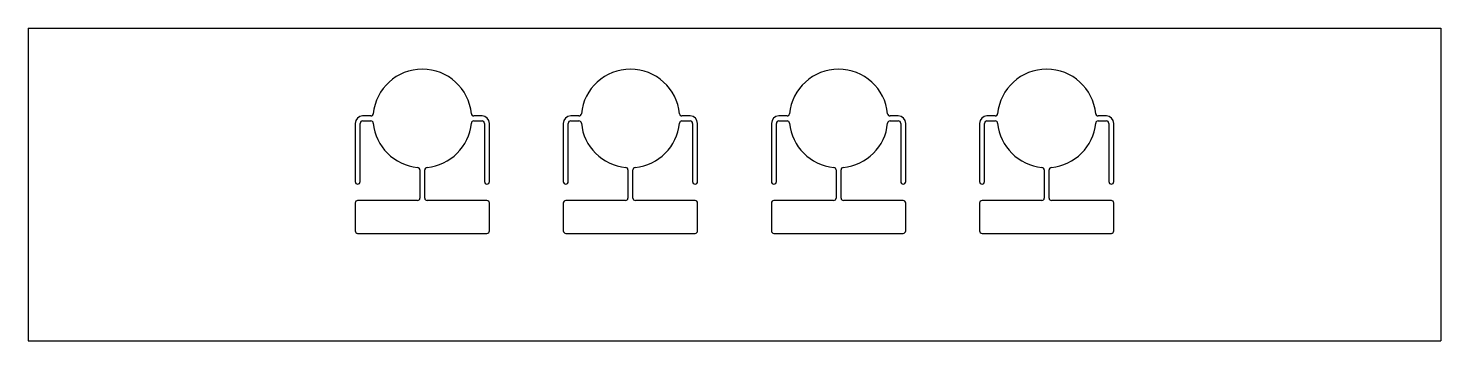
# Model space of a CAD drawing. Extents: x -1.69 to 1.69, y 0 to 0.75.
import ezdxf

# ---------------------------------------------------------------- set-up
doc = ezdxf.new("R2010")
doc.units = 0
doc.layers.get('0').update_dxf_attribs({"linetype": 'CONTINUOUS'})

msp = doc.modelspace()

# ---------------------------------------------------------------- linework, layer by layer
at = {"color": 7, "linetype": 'CONTINUOUS'}
for p, q in [((-1.6929, 0.75), (1.6929, 0.75)), ((-1.6929, 0.75), (-1.6929, 0)), ((1.6929, 0.75), (1.6929, 0)), ((-0.9092, 0.5217), (-0.9092, 0.3819)), ((-0.8974, 0.3819), (-0.8974, 0.5217)), ((-0.8718, 0.5394), (-0.8914, 0.5394)), ((-0.8914, 0.5276), (-0.8718, 0.5276)), ((-0.6052, 0.5394), (-0.6249, 0.5394)), ((-0.6249, 0.5276), (-0.6052, 0.5276)), ((-0.5993, 0.5217), (-0.5993, 0.3819)), ((-0.5875, 0.3819), (-0.5875, 0.5217)), ((-0.4103, 0.5217), (-0.4103, 0.3819)), ((-0.3985, 0.3819), (-0.3985, 0.5217)), ((-0.3729, 0.5394), (-0.3926, 0.5394)), ((-0.3926, 0.5276), (-0.3729, 0.5276)), ((-0.1063, 0.5394), (-0.126, 0.5394)), ((-0.126, 0.5276), (-0.1063, 0.5276)), ((-0.1004, 0.5217), (-0.1004, 0.3819)), ((-0.0886, 0.3819), (-0.0886, 0.5217)), ((0.0886, 0.5217), (0.0886, 0.3819)), ((0.1004, 0.3819), (0.1004, 0.5217)), ((0.126, 0.5394), (0.1063, 0.5394)), ((0.1063, 0.5276), (0.126, 0.5276)), ((0.3926, 0.5394), (0.3729, 0.5394)), ((0.3729, 0.5276), (0.3926, 0.5276)), ((0.3985, 0.5217), (0.3985, 0.3819)), ((0.4103, 0.3819), (0.4103, 0.5217)), ((0.5875, 0.5217), (0.5875, 0.3819)), ((0.5993, 0.3819), (0.5993, 0.5217)), ((0.6249, 0.5394), (0.6052, 0.5394)), ((0.6052, 0.5276), (0.6249, 0.5276)), ((0.8914, 0.5394), (0.8718, 0.5394)), ((0.8718, 0.5276), (0.8914, 0.5276)), ((0.8974, 0.5217), (0.8974, 0.3819)), ((0.9092, 0.3819), (0.9092, 0.5217)), ((-0.7542, 0.41), (-0.7542, 0.3425)), ((-0.7424, 0.3425), (-0.7424, 0.41)), ((-0.2553, 0.41), (-0.2553, 0.3425)), ((-0.2435, 0.3425), (-0.2435, 0.41)), ((0.2435, 0.41), (0.2435, 0.3425)), ((0.2553, 0.3425), (0.2553, 0.41)), ((0.7424, 0.41), (0.7424, 0.3425)), ((0.7542, 0.3425), (0.7542, 0.41)), ((-0.9092, 0.3307), (-0.9092, 0.2637)), ((-0.7601, 0.3366), (-0.9033, 0.3366)), ((-0.5934, 0.3366), (-0.7365, 0.3366)), ((-0.5875, 0.2637), (-0.5875, 0.3307)), ((-0.4103, 0.3307), (-0.4103, 0.2637)), ((-0.2612, 0.3366), (-0.4044, 0.3366)), ((-0.0945, 0.3366), (-0.2376, 0.3366)), ((-0.0886, 0.2637), (-0.0886, 0.3307)), ((0.0886, 0.3307), (0.0886, 0.2637)), ((0.2376, 0.3366), (0.0945, 0.3366)), ((0.4044, 0.3366), (0.2612, 0.3366)), ((0.4103, 0.2637), (0.4103, 0.3307)), ((0.5875, 0.3307), (0.5875, 0.2637)), ((0.7365, 0.3366), (0.5934, 0.3366)), ((0.9033, 0.3366), (0.7601, 0.3366)), ((0.9092, 0.2637), (0.9092, 0.3307)), ((-0.9033, 0.2578), (-0.5934, 0.2578)), ((-0.4044, 0.2578), (-0.0945, 0.2578)), ((0.0945, 0.2578), (0.4044, 0.2578)), ((0.5934, 0.2578), (0.9033, 0.2578)), ((-1.6929, 0), (1.6929, 0))]:
    msp.add_line(p, q, dxfattribs=at)
for centre, radius, start, end in [((-0.7483, 0.5335), 0.1181, 5.465, 174.535), ((-0.2494, 0.5335), 0.1181, 5.465, 174.535), ((0.2494, 0.5335), 0.1181, 5.465, 174.535), ((0.7483, 0.5335), 0.1181, 5.465, 174.535), ((-0.8718, 0.5453), 0.00591, 270, 354.535), ((-0.6249, 0.5453), 0.00591, 185.465, 270), ((-0.3729, 0.5453), 0.00591, 270, 354.535), ((-0.126, 0.5453), 0.00591, 185.465, 270), ((0.126, 0.5453), 0.00591, 270, 354.535), ((0.3729, 0.5453), 0.00591, 185.465, 270), ((0.6249, 0.5453), 0.00591, 270, 354.535), ((0.8718, 0.5453), 0.00591, 185.465, 270), ((-0.8914, 0.5217), 0.0177, 90, 180), ((-0.8914, 0.5217), 0.00591, 90, 180), ((-0.8718, 0.5217), 0.00591, 5.465, 90), ((-0.7483, 0.5335), 0.1181, 185.465, 264.535), ((-0.7483, 0.5335), 0.1181, 275.465, 354.535), ((-0.6249, 0.5217), 0.00591, 90, 174.535), ((-0.6052, 0.5217), 0.0177, 0, 90), ((-0.6052, 0.5217), 0.00591, 0, 90), ((-0.3926, 0.5217), 0.0177, 90, 180), ((-0.3926, 0.5217), 0.00591, 90, 180), ((-0.3729, 0.5217), 0.00591, 5.465, 90), ((-0.2494, 0.5335), 0.1181, 185.465, 264.535), ((-0.2494, 0.5335), 0.1181, 275.465, 354.535), ((-0.126, 0.5217), 0.00591, 90, 174.535), ((-0.1063, 0.5217), 0.0177, 0, 90), ((-0.1063, 0.5217), 0.00591, 0, 90), ((0.1063, 0.5217), 0.0177, 90, 180), ((0.1063, 0.5217), 0.00591, 90, 180), ((0.126, 0.5217), 0.00591, 5.465, 90), ((0.2494, 0.5335), 0.1181, 185.465, 264.535), ((0.2494, 0.5335), 0.1181, 275.465, 354.535), ((0.3729, 0.5217), 0.00591, 90, 174.535), ((0.3926, 0.5217), 0.0177, 0, 90), ((0.3926, 0.5217), 0.00591, 0, 90), ((0.6052, 0.5217), 0.0177, 90, 180), ((0.6052, 0.5217), 0.00591, 90, 180), ((0.6249, 0.5217), 0.00591, 5.465, 90), ((0.7483, 0.5335), 0.1181, 185.465, 264.535), ((0.7483, 0.5335), 0.1181, 275.465, 354.535), ((0.8718, 0.5217), 0.00591, 90, 174.535), ((0.8914, 0.5217), 0.0177, 0, 90), ((0.8914, 0.5217), 0.00591, 0, 90), ((-0.7601, 0.41), 0.00591, 0, 84.535), ((-0.7365, 0.41), 0.00591, 95.465, 180), ((-0.2612, 0.41), 0.00591, 0, 84.535), ((-0.2376, 0.41), 0.00591, 95.465, 180), ((0.2376, 0.41), 0.00591, 0, 84.535), ((0.2612, 0.41), 0.00591, 95.465, 180), ((0.7365, 0.41), 0.00591, 0, 84.535), ((0.7601, 0.41), 0.00591, 95.465, 180), ((-0.9033, 0.3819), 0.00591, 180, 0), ((-0.5934, 0.3819), 0.00591, 180, 0), ((-0.4044, 0.3819), 0.00591, 180, 0), ((-0.0945, 0.3819), 0.00591, 180, 0), ((0.0945, 0.3819), 0.00591, 180, 0), ((0.4044, 0.3819), 0.00591, 180, 0), ((0.5934, 0.3819), 0.00591, 180, 0), ((0.9033, 0.3819), 0.00591, 180, 0), ((-0.7601, 0.3425), 0.00591, 270, 0), ((-0.7365, 0.3425), 0.00591, 180, 270), ((-0.2612, 0.3425), 0.00591, 270, 0), ((-0.2376, 0.3425), 0.00591, 180, 270), ((0.2376, 0.3425), 0.00591, 270, 0), ((0.2612, 0.3425), 0.00591, 180, 270), ((0.7365, 0.3425), 0.00591, 270, 0), ((0.7601, 0.3425), 0.00591, 180, 270), ((-0.9033, 0.3307), 0.00591, 90, 180), ((-0.5934, 0.3307), 0.00591, 0, 90), ((-0.4044, 0.3307), 0.00591, 90, 180), ((-0.0945, 0.3307), 0.00591, 0, 90), ((0.0945, 0.3307), 0.00591, 90, 180), ((0.4044, 0.3307), 0.00591, 0, 90), ((0.5934, 0.3307), 0.00591, 90, 180), ((0.9033, 0.3307), 0.00591, 0, 90), ((-0.9033, 0.2637), 0.00591, 180, 270), ((-0.5934, 0.2637), 0.00591, 270, 0), ((-0.4044, 0.2637), 0.00591, 180, 270), ((-0.0945, 0.2637), 0.00591, 270, 0), ((0.0945, 0.2637), 0.00591, 180, 270), ((0.4044, 0.2637), 0.00591, 270, 0), ((0.5934, 0.2637), 0.00591, 180, 270), ((0.9033, 0.2637), 0.00591, 270, 0)]:
    msp.add_arc(centre, radius, start, end, dxfattribs=at)

doc.saveas('drawing.dxf')
